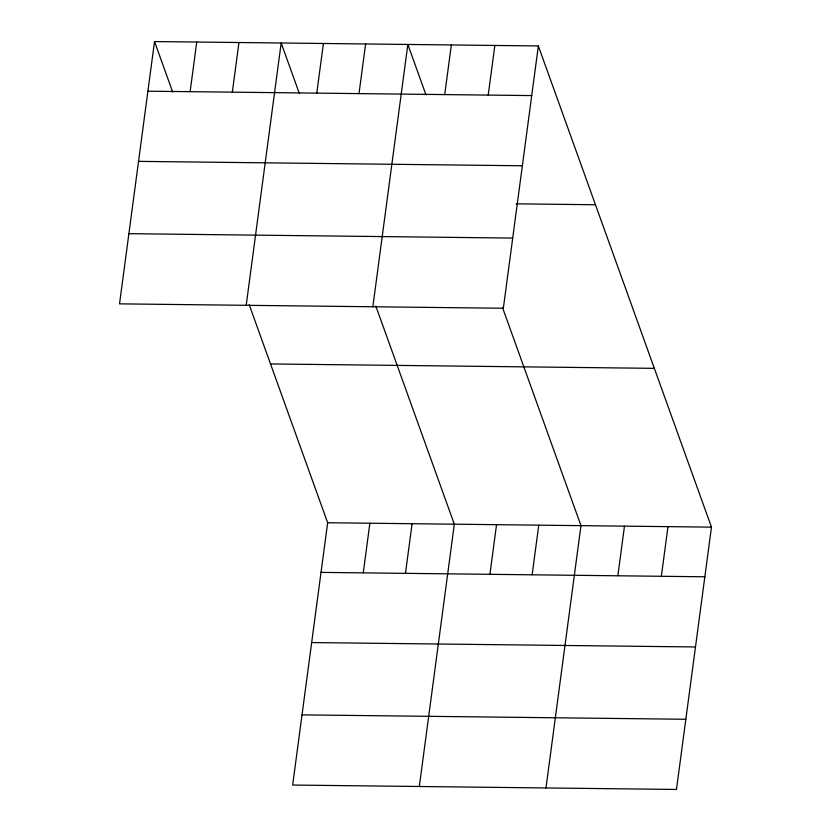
<?xml version="1.0" encoding="UTF-8"?>
<svg xmlns="http://www.w3.org/2000/svg" width="831" height="831" viewBox="0 0 831 831"><rect width="100%" height="100%" fill="white"/><g stroke="black" fill="none" stroke-linecap="round" stroke-linejoin="round"><path stroke-width="1.25" d="M154.524 41.55L119.529 303.855L503.347 308.259L538.343 45.954L154.524 41.55L172.703 92.075M190.122 91.67L196.739 42.038M232.337 92.158L238.964 42.516M246.184 305.309L281.179 43.004L299.357 93.529M316.777 93.124L323.404 43.482M359.002 93.612L365.619 43.97M249.196 304.676L327.653 522.741L292.657 785.046L676.476 789.45L711.471 527.145L538.343 45.954M372.849 306.764L407.844 44.459L426.023 94.983M363.251 572.871L369.878 523.229M444.72 94.589L451.347 44.957M405.476 573.348L412.093 523.707M488.223 95.087L494.84 45.456M419.323 786.5L454.318 524.195L375.851 306.12M489.916 574.314L496.533 524.683M532.131 574.803L538.758 525.161M545.977 787.954L580.973 525.649L502.516 307.574M617.859 575.79L624.476 526.148M661.351 576.288L667.979 526.646M147.897 91.192L531.715 95.586M138.538 161.37L522.356 165.774M516.155 203.834L595.474 204.748M128.888 233.677L512.706 238.082M270.522 363.947L654.34 368.351M327.653 522.741L711.471 527.145M321.036 572.382L704.854 576.787M311.667 642.56L695.485 646.965M302.027 714.868L685.845 719.272"/></g></svg>
